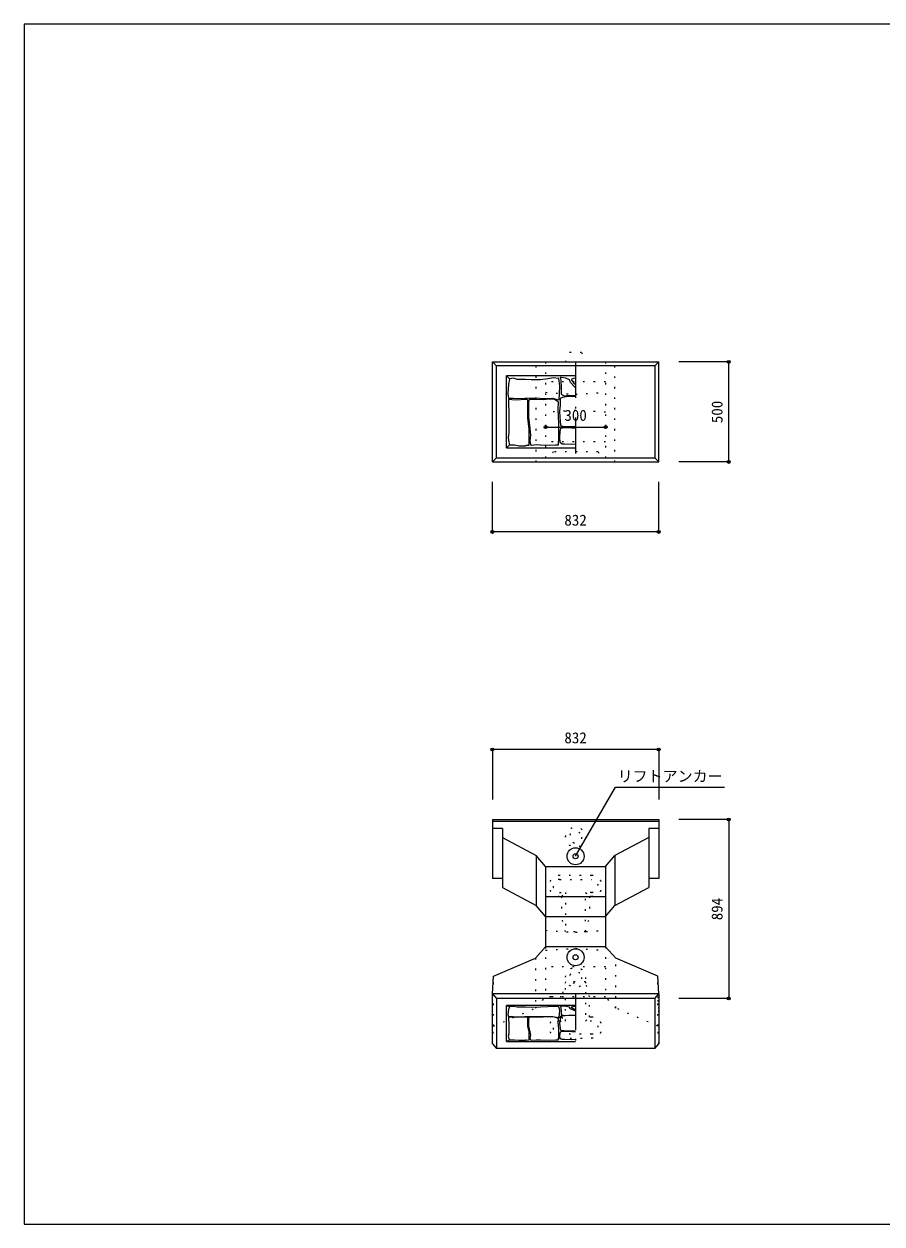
# Model space of a CAD drawing. Units: millimetres, scale not verified. Extents: x 165 to 8745, y 150 to 6150.
# Drawn here: x 165 to 4455, y 150 to 6150 of the extents above; entities that cross this region are included whole.
import ezdxf
from ezdxf.enums import TextEntityAlignment as Align

# ---------------------------------------------------------------- set-up
doc = ezdxf.new("R2010")
doc.units = ezdxf.units.MM
doc.header["$LTSCALE"] = 30
doc.header["$PDMODE"] = 32
doc.header["$PDSIZE"] = 15
doc.linetypes.add('DASHED_DOTTED', pattern=[9.25, 6, -1.5, 0.25, -1.5])
doc.linetypes.add('DOTTED', pattern=[1.75, 0.25, -1.5])
for name, color, linetype, lineweight in [('_0-0_', 7, 'Continuous', 18), ('_0-1_', 7, 'Continuous', 18), ('_0-2_', 4, 'Continuous', 9)]:
    doc.layers.add(name, color=color, linetype=linetype, lineweight=lineweight)
doc.styles.add('ＭＳ ゴシック', font='')
doc.styles.get('ＭＳ ゴシック').set_extended_font_data('MS Gothic')

msp = doc.modelspace()

# ---------------------------------------------------------------- linework, layer by layer
at = {"layer": '_0-0_'}
for p, q in [((8745, 6150), (165, 6150)), ((165, 6150), (165, 150)), ((165, 150), (8745, 150))]:
    msp.add_line(p, q, dxfattribs=at)
at = {"layer": '_0-1_', "linetype": 'DOTTED'}
for p, q in [((2873.09, 4460.32), (2893.09, 4507.32)), ((2953.09, 4507.32), (2893.09, 4507.32)), ((2953.09, 4507.32), (2973.09, 4460.32)), ((2726.49, 3960.32), (2726.49, 4460.32)), ((2773.09, 4460.32), (2773.09, 3960.32)), ((3073.09, 4460.32), (3073.09, 3960.32)), ((3119.69, 3960.32), (3119.69, 4460.32)), ((3073.09, 4360.32), (2773.09, 4360.32)), ((2773.09, 4308.46), (2923.09, 4298.46)), ((2923.09, 4298.46), (3073.09, 4308.46)), ((2923.09, 4218.46), (2773.09, 4208.46)), ((3073.09, 4208.46), (2923.09, 4218.46)), ((3073.09, 4060.32), (2773.09, 4060.32)), ((2810.59, 4010.32), (2790.59, 3960.32)), ((3035.59, 4010.32), (2810.59, 4010.32)), ((3035.59, 4010.32), (3055.59, 3960.32)), ((3003.09, 1893.21), (2843.09, 1893.21)), ((2843.09, 1873.21), (3003.09, 1873.21)), ((2843.09, 1808.21), (2873.09, 1808.21)), ((2853.09, 1788.21), (2873.09, 1808.21)), ((2873.09, 1808.21), (2873.09, 1611)), ((3003.09, 1808.21), (2973.09, 1808.21)), ((2973.09, 1808.21), (2993.09, 1788.21)), ((2973.09, 1611), (2973.09, 1808.21)), ((2843.09, 1788.21), (2853.09, 1788.21)), ((2853.09, 1788.21), (2853.09, 1686)), ((3003.09, 1788.21), (2993.09, 1788.21)), ((2993.09, 1788.21), (2993.09, 1686)), ((2873.09, 1611), (2853.09, 1686)), ((2973.09, 1611), (2993.09, 1686)), ((2773.09, 1618.38), (2923.09, 1608.38)), ((2973.09, 1611), (2873.09, 1611)), ((2923.09, 1608.38), (3073.09, 1618.38)), ((2773.09, 1535.15), (2773.09, 1285.15)), ((2773.09, 1518.38), (2923.09, 1528.38)), ((2923.09, 1528.38), (3073.09, 1518.38)), ((3073.09, 1536), (3073.09, 1285.15)), ((2721.99, 1479.25), (2721.99, 1229.25)), ((3124.19, 1229.25), (3124.19, 1479.25)), ((2512.09, 1139.8), (2512.09, 1389.8)), ((3073.09, 1436), (2773.09, 1436)), ((3334.09, 1139.8), (3334.09, 1389.8)), ((2873.09, 1361), (2853.09, 1286)), ((2873.09, 1165), (2873.09, 1361)), ((2973.09, 1361), (2873.09, 1361)), ((2973.09, 1361), (2973.09, 1165)), ((2993.09, 1286), (2973.09, 1361)), ((2721.99, 1229.25), (2773.09, 1285.15)), ((3073.09, 1286), (2773.09, 1286)), ((2853.09, 1286), (2773.09, 1286)), ((2853.09, 1185), (2853.09, 1286)), ((3073.09, 1286), (2993.09, 1286)), ((2993.09, 1185), (2993.09, 1286)), ((3124.19, 1229.25), (3073.09, 1285.15)), ((3339.09, 1227.51), (3334.09, 1316.95)), ((3334.09, 1269.45), (3339.09, 1180.01)), ((2512.09, 1139.8), (2721.99, 1229.25)), ((3334.09, 1139.8), (3124.19, 1229.25)), ((2843.09, 1185), (2853.09, 1185)), ((2843.09, 1165), (2873.09, 1165)), ((2853.09, 1185), (2873.09, 1165)), ((2973.09, 1165), (2993.09, 1185)), ((3003.09, 1165), (2973.09, 1165)), ((3003.09, 1185), (2993.09, 1185)), ((2507.09, 1050.36), (2512.09, 1139.8)), ((3003.09, 1100), (2843.09, 1100)), ((2843.09, 1080), (3003.09, 1080)), ((3339.09, 1050.36), (3334.09, 1139.8))]:
    msp.add_line(p, q, dxfattribs=at)
at = {"layer": '_0-1_'}
for p, q in [((2507.09, 4460.32), (3339.09, 4460.32)), ((2507.09, 4460.32), (2527.09, 4440.32)), ((2507.09, 3960.32), (2507.09, 4460.32)), ((3319.09, 4440.32), (2527.09, 4440.32)), ((2527.09, 3980.32), (2527.09, 4440.32)), ((3319.09, 4440.32), (3339.09, 4460.32)), ((3319.09, 4440.32), (3319.09, 3980.32)), ((3339.09, 3960.32), (3339.09, 4460.32)), ((2577.09, 4030.32), (2577.09, 4390.32)), ((2577.09, 4390.32), (2592.09, 4375.32)), ((2923.09, 4390.32), (2577.09, 4390.32)), ((2810.34, 4380.32), (2784.58, 4375.88)), ((2839.66, 4376.76), (2810.34, 4380.32)), ((2852.03, 4382.5), (2846.15, 4383.06)), ((2846.15, 4383.06), (2847.55, 4375.22)), ((2874.99, 4379.7), (2852.03, 4382.5)), ((2587.34, 4349.22), (2584.68, 4300.36)), ((2592.09, 4375.32), (2587.34, 4349.22)), ((2613.11, 4378.54), (2592.09, 4375.32)), ((2630.87, 4372.32), (2613.11, 4378.54)), ((2671.74, 4372.32), (2630.87, 4372.32)), ((2700.17, 4370.55), (2671.74, 4372.32)), ((2747.26, 4371.43), (2700.17, 4370.55)), ((2784.58, 4375.88), (2747.26, 4371.43)), ((2844.99, 4341.23), (2839.66, 4376.76)), ((2843.21, 4301.25), (2844.99, 4341.23)), ((2847.55, 4375.22), (2848.67, 4369.63)), ((2848.67, 4369.63), (2851.19, 4330.99)), ((2851.19, 4330.99), (2850.07, 4299.35)), ((2892.06, 4371.03), (2874.99, 4379.7)), ((2897.66, 4357.31), (2892.06, 4371.03)), ((2915.58, 4337.71), (2897.66, 4357.31)), ((2917.68, 4378.89), (2901.13, 4371.99)), ((2901.13, 4371.99), (2914.23, 4354.74)), ((2914.23, 4354.74), (2923.09, 4347.2)), ((2923.09, 4331.61), (2915.58, 4337.71)), ((2923.09, 4377.02), (2917.68, 4378.89)), ((2584.68, 4300.36), (2587.34, 4279.04)), ((2588.3, 4272.42), (2586.67, 4250.39)), ((2587.34, 4279.04), (2610.44, 4279.04)), ((2603.8, 4271.61), (2588.3, 4272.42)), ((2629.91, 4269.97), (2603.8, 4271.61)), ((2610.44, 4279.04), (2637.09, 4277.26)), ((2667.45, 4273.24), (2629.91, 4269.97)), ((2637.09, 4277.26), (2669.08, 4279.04)), ((2678.87, 4273.24), (2667.45, 4273.24)), ((2669.08, 4279.04), (2720.61, 4280.81)), ((2683.74, 4268.37), (2678.87, 4273.24)), ((2683.74, 4260.38), (2683.74, 4268.37)), ((2683.74, 4235.06), (2683.74, 4260.38)), ((2687.84, 4261), (2687.03, 4228.36)), ((2691.11, 4273.24), (2687.84, 4261)), ((2708.24, 4272.42), (2691.11, 4273.24)), ((2727.82, 4272.42), (2708.24, 4272.42)), ((2720.61, 4280.81), (2764.14, 4278.15)), ((2761.28, 4271.61), (2727.82, 4272.42)), ((2790.65, 4274.87), (2761.28, 4271.61)), ((2764.14, 4278.15), (2808.56, 4279.04)), ((2817.58, 4272.42), (2790.65, 4274.87)), ((2808.56, 4279.04), (2835.22, 4270.15)), ((2837.98, 4259.37), (2817.58, 4272.42)), ((2835.22, 4270.15), (2841.44, 4272.82)), ((2841.44, 4272.82), (2843.21, 4301.25)), ((2857.81, 4281.81), (2845.53, 4277.34)), ((2845.53, 4277.34), (2846.26, 4244.59)), ((2850.07, 4299.35), (2865.75, 4290.11)), ((2885.4, 4288.23), (2857.81, 4281.81)), ((2865.75, 4290.11), (2891.22, 4294.03)), ((2923.09, 4287.23), (2885.4, 4288.23)), ((2891.22, 4294.03), (2923.09, 4291.84)), ((2586.67, 4250.39), (2589.12, 4212.86)), ((2589.12, 4212.86), (2589.93, 4170.43)), ((2684.18, 4206.63), (2683.74, 4235.06)), ((2684.18, 4180.42), (2684.18, 4206.63)), ((2687.03, 4228.36), (2687.84, 4184.3)), ((2836.34, 4223.46), (2837.98, 4259.37)), ((2839.61, 4153.29), (2836.34, 4223.46)), ((2846.26, 4244.59), (2843.05, 4213.79)), ((2843.05, 4213.79), (2844.33, 4183.63)), ((2589.93, 4170.43), (2589.12, 4143.5)), ((2589.12, 4143.5), (2589.93, 4105.97)), ((2691.29, 4124.89), (2684.18, 4180.42)), ((2687.84, 4184.3), (2694.37, 4127.18)), ((2838.79, 4118.21), (2839.61, 4153.29)), ((2844.33, 4183.63), (2848.18, 4141.92)), ((2848.18, 4141.92), (2864.23, 4138.07)), ((2589.93, 4105.97), (2585.04, 4083.12)), ((2585.04, 4083.12), (2589.93, 4059.46)), ((2690.29, 4079.86), (2691.29, 4124.89)), ((2694.37, 4127.18), (2696.82, 4093.73)), ((2696.82, 4093.73), (2694.37, 4065.17)), ((2837.98, 4046.41), (2839.61, 4081.49)), ((2839.61, 4081.49), (2838.79, 4118.21)), ((2844.91, 4083.94), (2846.54, 4113.31)), ((2846.54, 4057.42), (2844.91, 4083.94)), ((2846.54, 4113.31), (2848.99, 4129.63)), ((2848.99, 4129.63), (2868.17, 4132.49)), ((2864.23, 4138.07), (2902.73, 4136.79)), ((2868.17, 4132.49), (2904.07, 4130.04)), ((2902.73, 4136.79), (2923.09, 4137.01)), ((2904.07, 4130.04), (2923.09, 4130.73)), ((2577.09, 4030.32), (2592.09, 4045.32)), ((2577.09, 4030.32), (2923.09, 4030.32)), ((2589.93, 4059.46), (2592.09, 4045.32)), ((2592.09, 4045.32), (2616.86, 4046.41)), ((2616.86, 4046.41), (2639.7, 4041.51)), ((2639.7, 4041.51), (2672.34, 4041.51)), ((2676.42, 4043.96), (2672.34, 4041.51)), ((2676.42, 4043.96), (2691.11, 4044.77)), ((2691.11, 4044.77), (2690.29, 4079.86)), ((2694.37, 4065.17), (2696.82, 4047.22)), ((2696.82, 4047.22), (2702.53, 4043.96)), ((2702.53, 4043.96), (2726.19, 4047.22)), ((2726.19, 4047.22), (2747.41, 4045.59)), ((2747.41, 4045.59), (2793.92, 4043.96)), ((2793.92, 4043.96), (2822.47, 4045.59)), ((2822.47, 4045.59), (2837.98, 4046.41)), ((2855.52, 4048.85), (2846.54, 4057.42)), ((2868.17, 4049.67), (2855.52, 4048.85)), ((2904.07, 4047.63), (2868.17, 4049.67)), ((2923.09, 4048.92), (2904.07, 4047.63)), ((2507.09, 3960.32), (2527.09, 3980.32)), ((2507.09, 3960.32), (3339.09, 3960.32)), ((2527.09, 3980.32), (3319.09, 3980.32)), ((3319.09, 3980.32), (3339.09, 3960.32)), ((2507.09, 2172), (3339.09, 2172)), ((2507.09, 2172), (2507.09, 1877.28)), ((3339.09, 2162), (2507.09, 2162)), ((3339.09, 2172), (3339.09, 1877.28)), ((2557.09, 2127.28), (2507.09, 2127.28)), ((2557.09, 2127.28), (2557.09, 1832.56)), ((3339.09, 2127.28), (3289.09, 2127.28)), ((3289.09, 2127.28), (3289.09, 1832.56)), ((2557.09, 2082.56), (2726.49, 1993.11)), ((3289.09, 2082.56), (3119.69, 1993.11)), ((2726.49, 1993.11), (2726.49, 1743.11)), ((2773.09, 1937.21), (2726.49, 1993.11)), ((3073.09, 1937.21), (3119.69, 1993.11)), ((3119.69, 1993.11), (3119.69, 1743.11)), ((2773.09, 1937.21), (2773.09, 1535.15)), ((3073.09, 1936), (2773.09, 1936)), ((3073.09, 1937.21), (3073.09, 1535.15)), ((2557.09, 1877.28), (2507.09, 1877.28)), ((3339.09, 1877.28), (3289.09, 1877.28)), ((3339.09, 1877.28), (3289.09, 1877.28)), ((2557.09, 1832.56), (2726.49, 1743.11)), ((3119.69, 1743.11), (3289.09, 1832.56)), ((2773.09, 1687.21), (2726.49, 1743.11)), ((3073.09, 1786), (2773.09, 1786)), ((3073.09, 1687.21), (3119.69, 1743.11)), ((3073.09, 1686), (2773.09, 1686)), ((2721.99, 1479.25), (2773.09, 1535.15)), ((3073.09, 1536), (2773.09, 1536)), ((3073.09, 1535.15), (3124.19, 1479.25)), ((2512.09, 1389.8), (2721.99, 1479.25)), ((3334.09, 1389.8), (3124.19, 1479.25)), ((2507.09, 1300.36), (2512.09, 1389.8)), ((3339.09, 1300.36), (3334.09, 1389.8)), ((2507.09, 1300.36), (2527.09, 1278)), ((3339.09, 1300.36), (2507.09, 1300.36)), ((2507.09, 1050.36), (2507.09, 1300.36)), ((3319.09, 1278), (2527.09, 1278)), ((2527.09, 1278), (2527.09, 1028)), ((3319.09, 1278), (3339.09, 1300.36)), ((3319.09, 1278), (3319.09, 1028)), ((3339.09, 1300.36), (3339.09, 1050.36)), ((2577.09, 1063), (2577.09, 1243)), ((2577.09, 1243), (2592.09, 1235.5)), ((2923.09, 1243), (2577.09, 1243)), ((2587.34, 1222.45), (2584.68, 1198.02)), ((2592.09, 1235.5), (2587.34, 1222.45)), ((2613.11, 1237.11), (2592.09, 1235.5)), ((2630.87, 1234), (2613.11, 1237.11)), ((2671.74, 1234), (2630.87, 1234)), ((2700.17, 1233.11), (2671.74, 1234)), ((2747.26, 1233.55), (2700.17, 1233.11)), ((2784.58, 1235.78), (2747.26, 1233.55)), ((2810.34, 1238), (2784.58, 1235.78)), ((2839.66, 1236.22), (2810.34, 1238)), ((2844.99, 1218.45), (2839.66, 1236.22)), ((2843.21, 1198.46), (2844.99, 1218.45)), ((2852.03, 1239.09), (2846.15, 1239.37)), ((2846.15, 1239.37), (2847.55, 1235.45)), ((2847.55, 1235.45), (2848.67, 1232.65)), ((2848.67, 1232.65), (2851.19, 1213.33)), ((2851.19, 1213.33), (2850.07, 1197.51)), ((2874.99, 1237.69), (2852.03, 1239.09)), ((2892.06, 1233.35), (2874.99, 1237.69)), ((2897.66, 1226.49), (2892.06, 1233.35)), ((2915.58, 1216.69), (2897.66, 1226.49)), ((2917.68, 1237.28), (2901.13, 1233.83)), ((2901.13, 1233.83), (2914.23, 1225.21)), ((2914.23, 1225.21), (2923.09, 1221.44)), ((2923.09, 1213.65), (2915.58, 1216.69)), ((2923.09, 1236.35), (2917.68, 1237.28)), ((2584.68, 1198.02), (2587.34, 1187.36)), ((2588.3, 1184.05), (2586.67, 1173.03)), ((2586.67, 1173.03), (2589.12, 1154.27)), ((2587.34, 1187.36), (2610.44, 1187.36)), ((2603.8, 1183.64), (2588.3, 1184.05)), ((2589.12, 1154.27), (2589.93, 1133.05)), ((2629.91, 1182.82), (2603.8, 1183.64)), ((2610.44, 1187.36), (2637.09, 1186.47)), ((2667.45, 1184.46), (2629.91, 1182.82)), ((2637.09, 1186.47), (2669.08, 1187.36)), ((2678.87, 1184.46), (2667.45, 1184.46)), ((2669.08, 1187.36), (2720.61, 1188.24)), ((2683.74, 1182.02), (2678.87, 1184.46)), ((2683.74, 1178.03), (2683.74, 1182.02)), ((2683.74, 1165.37), (2683.74, 1178.03)), ((2684.18, 1151.15), (2683.74, 1165.37)), ((2684.18, 1138.05), (2684.18, 1151.15)), ((2687.84, 1178.34), (2687.03, 1162.02)), ((2687.03, 1162.02), (2687.84, 1139.99)), ((2691.11, 1184.46), (2687.84, 1178.34)), ((2708.24, 1184.05), (2691.11, 1184.46)), ((2727.82, 1184.05), (2708.24, 1184.05)), ((2720.61, 1188.24), (2764.14, 1186.91)), ((2761.28, 1183.64), (2727.82, 1184.05)), ((2790.65, 1185.27), (2761.28, 1183.64)), ((2764.14, 1186.91), (2808.56, 1187.36)), ((2817.58, 1184.05), (2790.65, 1185.27)), ((2808.56, 1187.36), (2835.22, 1182.91)), ((2837.98, 1177.52), (2817.58, 1184.05)), ((2835.22, 1182.91), (2841.44, 1184.25)), ((2836.34, 1159.57), (2837.98, 1177.52)), ((2839.61, 1124.48), (2836.34, 1159.57)), ((2841.44, 1184.25), (2843.21, 1198.46)), ((2846.26, 1170.13), (2843.05, 1154.73)), ((2843.05, 1154.73), (2844.33, 1139.65)), ((2857.81, 1188.74), (2845.53, 1186.51)), ((2845.53, 1186.51), (2846.26, 1170.13)), ((2850.07, 1197.51), (2865.75, 1192.89)), ((2885.4, 1191.95), (2857.81, 1188.74)), ((2865.75, 1192.89), (2891.22, 1194.85)), ((2923.09, 1191.45), (2885.4, 1191.95)), ((2891.22, 1194.85), (2923.09, 1193.76)), ((2589.93, 1100.82), (2585.04, 1089.4)), ((2585.04, 1089.4), (2589.93, 1077.57)), ((2589.93, 1133.05), (2589.12, 1119.59)), ((2589.12, 1119.59), (2589.93, 1100.82)), ((2691.29, 1110.28), (2684.18, 1138.05)), ((2687.84, 1139.99), (2694.37, 1111.43)), ((2690.29, 1087.77), (2691.29, 1110.28)), ((2691.11, 1070.22), (2690.29, 1087.77)), ((2694.37, 1111.43), (2696.82, 1094.7)), ((2696.82, 1094.7), (2694.37, 1080.42)), ((2694.37, 1080.42), (2696.82, 1071.45)), ((2837.98, 1071.04), (2839.61, 1088.58)), ((2838.79, 1106.94), (2839.61, 1124.48)), ((2839.61, 1088.58), (2838.79, 1106.94)), ((2844.33, 1139.65), (2848.18, 1118.8)), ((2844.91, 1089.81), (2846.54, 1104.49)), ((2846.54, 1076.55), (2844.91, 1089.81)), ((2846.54, 1104.49), (2848.99, 1112.65)), ((2848.18, 1118.8), (2864.23, 1116.87)), ((2848.99, 1112.65), (2868.17, 1114.08)), ((2864.23, 1116.87), (2902.73, 1116.23)), ((2868.17, 1114.08), (2904.07, 1112.86)), ((2902.73, 1116.23), (2923.09, 1116.34)), ((2904.07, 1112.86), (2923.09, 1113.2)), ((2507.09, 1050.36), (2527.09, 1028)), ((3319.09, 1028), (2527.09, 1028)), ((2577.09, 1063), (2592.09, 1070.5)), ((2577.09, 1063), (2923.09, 1063)), ((2589.93, 1077.57), (2592.09, 1070.5)), ((2592.09, 1070.5), (2616.86, 1071.04)), ((2616.86, 1071.04), (2639.7, 1068.59)), ((2639.7, 1068.59), (2672.34, 1068.59)), ((2676.42, 1069.82), (2672.34, 1068.59)), ((2676.42, 1069.82), (2691.11, 1070.22)), ((2696.82, 1071.45), (2702.53, 1069.82)), ((2702.53, 1069.82), (2726.19, 1071.45)), ((2726.19, 1071.45), (2747.41, 1070.63)), ((2747.41, 1070.63), (2793.92, 1069.82)), ((2793.92, 1069.82), (2822.47, 1070.63)), ((2822.47, 1070.63), (2837.98, 1071.04)), ((2855.52, 1072.26), (2846.54, 1076.55)), ((2868.17, 1072.67), (2855.52, 1072.26)), ((2904.07, 1071.65), (2868.17, 1072.67)), ((2923.09, 1072.3), (2904.07, 1071.65)), ((3319.09, 1028), (3339.09, 1050.36))]:
    msp.add_line(p, q, dxfattribs=at)
at = {"layer": '_0-1_', "linetype": 'DASHED_DOTTED'}
for p, q in [((2923.09, 4460.32), (2923.09, 3960.32)), ((2923.09, 1300.36), (2923.09, 1028))]:
    msp.add_line(p, q, dxfattribs=at)
at = {"layer": '_0-1_', "linetype": 'DOTTED'}
for centre, radius in [((2923.09, 2084), 50), ((2923.09, 2084), 30), ((2923.09, 1383), 50), ((2923.09, 1383), 30)]:
    msp.add_circle(centre, radius, dxfattribs=at)
at = {"layer": '_0-1_'}
for centre, radius in [((2923.09, 1988.5), 42.5), ((2923.09, 1988.5), 12.5), ((2923.09, 1483.5), 42.5), ((2923.09, 1483.5), 12.5)]:
    msp.add_circle(centre, radius, dxfattribs=at)
at = {"layer": '_0-1_', "linetype": 'DOTTED'}
for centre, radius, start, end in [((2843.09, 1840.71), 52.5, 90, 270), ((2843.09, 1840.71), 32.5, 90, 270), ((3003.09, 1840.71), 52.5, 270, 90), ((3003.09, 1840.71), 32.5, 270, 90), ((2843.09, 1132.5), 52.5, 90, 270), ((2843.09, 1132.5), 32.5, 90, 270), ((3003.09, 1132.5), 52.5, 270, 90), ((3003.09, 1132.5), 32.5, 270, 90)]:
    msp.add_arc(centre, radius, start, end, dxfattribs=at)
at = {"layer": '_0-2_'}
for p, q in [((3689.09, 4460.32), (3439.09, 4460.32)), ((3689.09, 3960.32), (3689.09, 4460.32)), ((2773.09, 4134.39), (3073.09, 4134.39)), ((3689.09, 3960.32), (3439.09, 3960.32)), ((2507.09, 3610.32), (2507.09, 3860.32)), ((3339.09, 3610.32), (3339.09, 3860.32)), ((3339.09, 3610.32), (2507.09, 3610.32)), ((3339.09, 2522), (2507.09, 2522)), ((2507.09, 2522), (2507.09, 2272)), ((3339.09, 2522), (3339.09, 2272)), ((3689.09, 2172), (3439.09, 2172)), ((3689.09, 2172), (3689.09, 1278)), ((3689.09, 1278), (3439.09, 1278))]:
    msp.add_line(p, q, dxfattribs=at)
at = {"layer": '_0-2_', "color": 7, "lineweight": 18}
for p, q in [((2923.09, 1988.5), (3123.09, 2334.91)), ((3123.09, 2334.91), (3668.09, 2334.91))]:
    msp.add_line(p, q, dxfattribs=at)
at = {"layer": '_0-2_'}
for p in [(3689.09, 4460.32), (2773.09, 4134.39), (3073.09, 4134.39), (3689.09, 3960.32), (2507.09, 3610.32), (3339.09, 3610.32), (2507.09, 2522), (3339.09, 2522), (3689.09, 2172), (3689.09, 1278)]:
    msp.add_point(p, dxfattribs=at)

# ---------------------------------------------------------------- texts
at = {"layer": '_0-2_', "style": 'ＭＳ ゴシック'}
for s, p in [('500', (3674.09, 4154.07)), ('894', (3674.09, 1668.75))]:
    msp.add_text(s, height=54.99, rotation=90, dxfattribs=at).set_placement(p, align=Align.BOTTOM_LEFT)
for s, p in [('300', (2866.84, 4149.39)), ('832', (2866.84, 3625.32)), ('832', (2866.84, 2537)), ('リフトアンカー', (3133.09, 2344.91))]:
    msp.add_text(s, height=54.99, dxfattribs=at).set_placement(p, align=Align.BOTTOM_LEFT)

doc.saveas('drawing.dxf')
